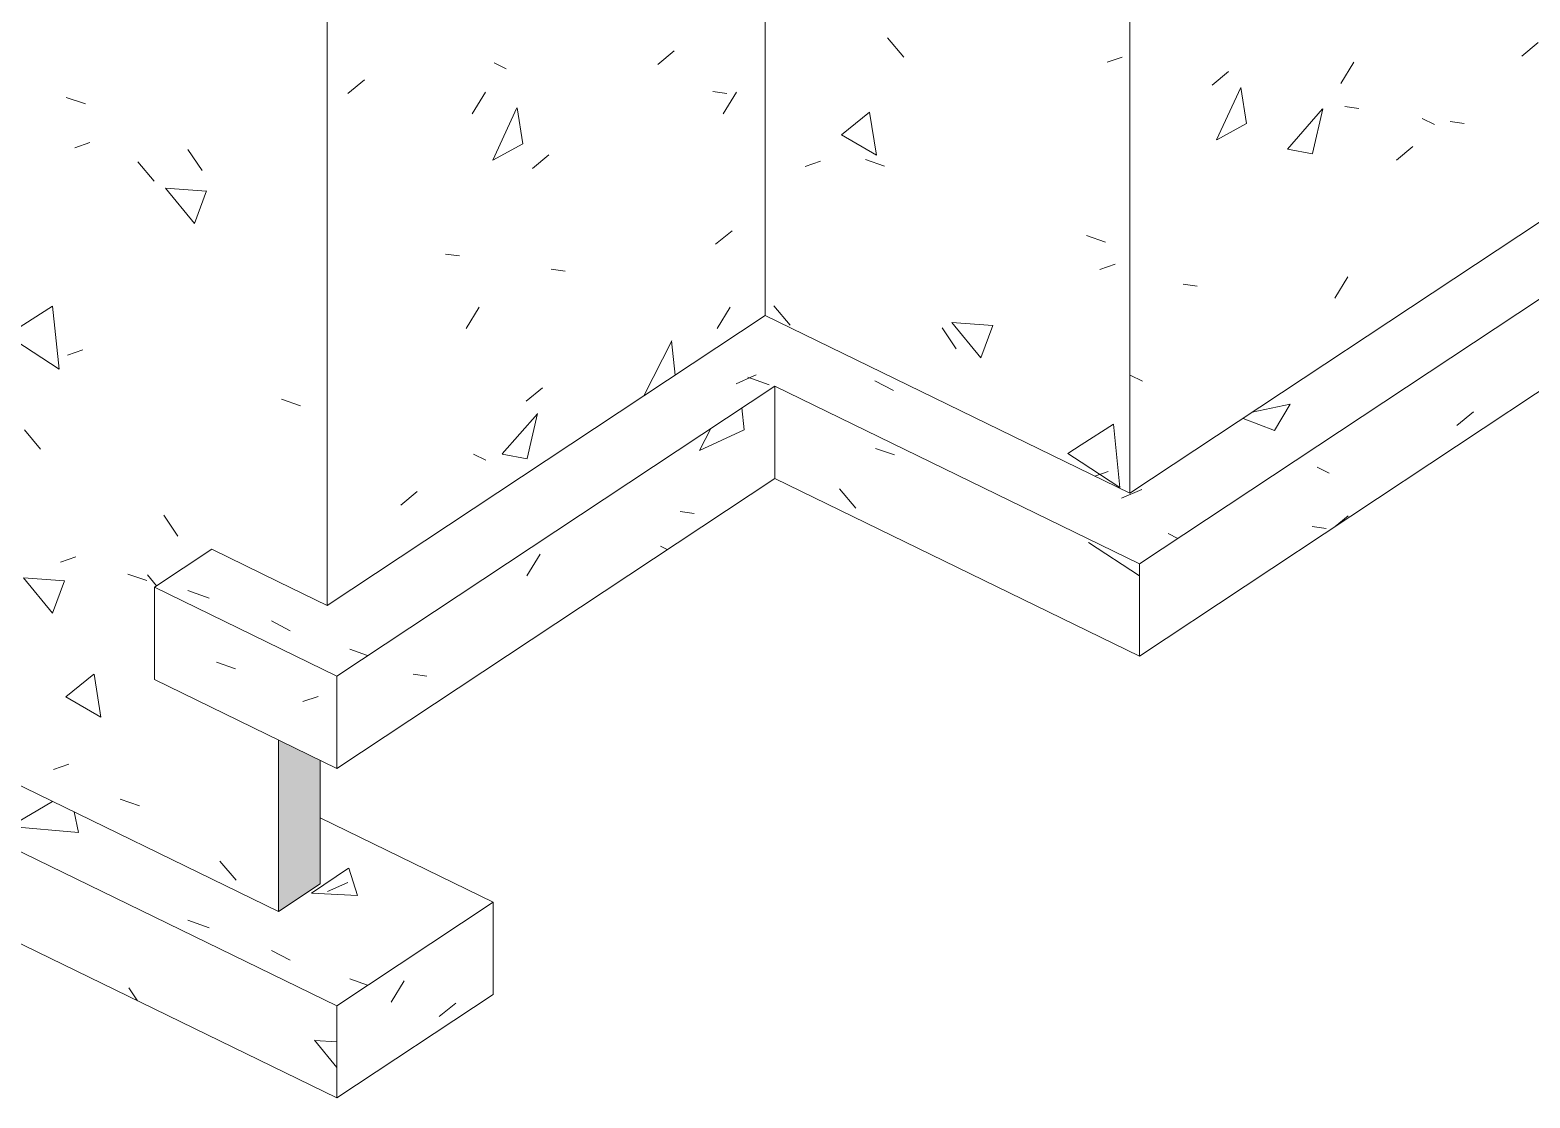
# Model space of a CAD drawing. Header units: inches. Extents: x -4071 to 5659, y -7640 to 11458.
# Drawn here: x 4103.5 to 4290.8, y -3519.8 to -3386.4 of the extents above; entities that cross this region are included whole.
import ezdxf

# ---------------------------------------------------------------- set-up
doc = ezdxf.new("R2010")
doc.units = ezdxf.units.IN
doc.header["$MEASUREMENT"] = 0
for name, color, linetype, lineweight in [('A-WALL', 113, 'Continuous', 18), ('A-WALL-PATT', 111, 'Continuous', 9), ('S-FNDN', 32, 'Continuous', 18)]:
    doc.layers.add(name, color=color, linetype=linetype, lineweight=lineweight)
pattern_1 = [(38.843, (4243.65, -2135.68), (52.2627, -30.4178), [4.51, -49.611]), (329.8, (4243.65, -2135.68), (-10.1098, 64.362), [5.039, -55.431]), (98.927, (4248.006, -2138.214), (42.1533, 33.9443), [5.429, -59.722]), (32.745, (4243.65, -2119.875), (77.7636, -50.961), [6.748, -74.223]), (95.821, (4250.13, -2124.12), (68.1032, 43.797), [7.937, -87.312]), (326.762, (4243.65, -2119.875), (68.1038, 43.7973), [7.748, -85.227]), (355.947, (4250.937, -2127.376), (43.4937, -53.0016), [5.115, -56.261]), (309.372, (4250.937, -2127.376), (17.7293, 48.663), [5.714, -62.849]), (69.982, (4254.56, -2131.79), (61.2226, -4.3385), [4.316, -47.476]), (19.034, (4243.65, -2135.68), (0.8863, 25.8737), [2.018, -37.852, 2.018, -38.953, -40.512]), (19.034, (4243.65, -2135.68), (0.8863, 25.8737), [-80.841, 2.018, -38.494]), (340.998, (4243.65, -2135.68), (19.1688, 21.8281), [2.521, -26.665, 2.521, -46.148, -19.292]), (340.998, (4243.65, -2135.68), (19.1688, 21.8281), [-77.856, 2.521, -16.771]), (310.327, (4227.402, -2127.763), (38.89608, -20.73084), [3.134, -20.606, 3.134, -70.934, -98.283]), (310.327, (4227.402, -2127.763), (38.89608, -20.73084), [-97.808, 3.134, -95.149]), (304.03, (4220.116, -2124.214), (42.49345, -12.79106), [3.168, -28.03, 3.168, -46.557, -70.555]), (304.03, (4220.116, -2124.214), (42.49345, -12.79106), [-80.923, 3.168, -67.388])]
pattern_2 = [(38.843, (4188.96, -2171.885), (52.2627, -30.4178), [4.51, -49.611]), (329.8, (4188.96, -2171.885), (-10.1098, 64.362), [5.039, -55.431]), (98.927, (4193.315, -2174.42), (42.1533, 33.9443), [5.429, -59.722]), (32.745, (4188.96, -2156.08), (77.7636, -50.961), [6.748, -74.223]), (95.821, (4195.44, -2160.33), (68.1032, 43.797), [7.937, -87.312]), (326.762, (4188.96, -2156.08), (68.1038, 43.7973), [7.748, -85.227]), (355.947, (4196.246, -2163.58), (43.4937, -53.0016), [5.115, -56.261]), (309.372, (4196.246, -2163.58), (17.7293, 48.663), [5.714, -62.849]), (69.982, (4199.87, -2168), (61.2226, -4.3385), [4.316, -47.476]), (19.034, (4188.96, -2171.885), (0.8863, 25.8737), [2.018, -37.852, 2.018, -38.953, -40.512]), (19.034, (4188.96, -2171.885), (0.8863, 25.8737), [-80.841, 2.018, -38.494]), (340.998, (4188.96, -2171.885), (19.1688, 21.8281), [2.521, -26.665, 2.521, -46.148, -19.292]), (340.998, (4188.96, -2171.885), (19.1688, 21.8281), [-77.856, 2.521, -16.771]), (310.327, (4172.71, -2163.97), (38.89608, -20.73084), [3.134, -20.606, 3.134, -70.934, -98.283]), (310.327, (4172.71, -2163.97), (38.89608, -20.73084), [-97.808, 3.134, -95.149]), (304.03, (4165.424, -2160.42), (42.49345, -12.79106), [3.168, -28.03, 3.168, -46.557, -70.555]), (304.03, (4165.424, -2160.42), (42.49345, -12.79106), [-80.923, 3.168, -67.388])]
pattern_3 = [(34.089, (3318.85, -4057.874), (68.8563, -3.4213), [5.588, -61.472]), (357.156, (3318.85, -4057.874), (-13.3207, 41.0074), [5.745, -63.197]), (107.995, (3324.59, -4058.16), (55.537, 37.586), [3.593, -39.523]), (30.62, (3318.85, -4046.97), (102.4553, -9.0222), [8.689, -95.577]), (101.577, (3327.39, -4047.72), (89.728, 53.1054), [5.285, -58.135]), (354.967, (3318.85, -4046.97), (89.727, 53.106), [8.571, -94.281]), (12.298, (3328.45, -4049.697), (57.3031, -21.9493), [6.88, -75.676]), (339.041, (3328.45, -4049.697), (23.3585, 39.5333), [5.114, -56.249]), (59.423, (3333.227, -4051.526), (80.6616, 17.5827), [3.827, -42.092]), (23.545, (3318.85, -4057.874), (1.16752, 18.1483), [2.742, -51.426, 2.742, -52.921, -55.04]), (23.545, (3318.85, -4057.874), (1.16752, 18.1483), [-109.83, 2.742, -52.298]), (4.276, (3318.85, -4057.874), (25.2541, 21.50182), [3.15, -33.31, 3.15, -57.648, -24.1]), (4.276, (3318.85, -4057.874), (25.2541, 21.50182), [-97.258, 3.15, -20.95]), (340.111, (3297.443, -4057.874), (51.24646, -1.22932), [2.841, -18.684, 2.841, -64.318, -89.115]), (340.111, (3297.443, -4057.874), (51.24646, -1.22932), [-88.684, 2.841, -86.274]), (332.509, (3287.843, -4057.874), (55.986, 5.4576), [2.633, -23.298, 2.633, -38.697, -58.644]), (332.509, (3287.843, -4057.874), (55.986, 5.4576), [-67.261, 2.633, -56.011])]
pattern_4 = [(38.843, (4181.8, -2176.626), (52.2627, -30.4178), [4.51, -49.611]), (329.8, (4181.8, -2176.626), (-10.1098, 64.362), [5.039, -55.431]), (98.927, (4186.153, -2179.16), (42.1533, 33.9443), [5.429, -59.722]), (32.745, (4181.8, -2160.82), (77.7636, -50.961), [6.748, -74.223]), (95.821, (4188.28, -2165.07), (68.1032, 43.797), [7.937, -87.312]), (326.762, (4181.8, -2160.82), (68.1038, 43.7973), [7.748, -85.227]), (355.947, (4189.084, -2168.323), (43.4937, -53.0016), [5.115, -56.261]), (309.372, (4189.084, -2168.323), (17.7293, 48.663), [5.714, -62.849]), (69.982, (4192.71, -2172.74), (61.2226, -4.3385), [4.316, -47.476]), (19.034, (4181.798, -2176.626), (0.8863, 25.8737), [2.018, -37.852, 2.018, -38.953, -40.512]), (19.034, (4181.798, -2176.626), (0.8863, 25.8737), [-80.841, 2.018, -38.494]), (340.998, (4181.798, -2176.626), (19.1688, 21.8281), [2.521, -26.665, 2.521, -46.148, -19.292]), (340.998, (4181.798, -2176.626), (19.1688, 21.8281), [-77.856, 2.521, -16.771]), (310.327, (4165.549, -2168.711), (38.89608, -20.73084), [3.134, -20.606, 3.134, -70.934, -98.283]), (310.327, (4165.549, -2168.711), (38.89608, -20.73084), [-97.808, 3.134, -95.149]), (304.03, (4158.263, -2165.162), (42.49345, -12.79106), [3.168, -28.03, 3.168, -46.557, -70.555]), (304.03, (4158.263, -2165.162), (42.49345, -12.79106), [-80.923, 3.168, -67.388])]

msp = doc.modelspace()

# ---------------------------------------------------------------- hatches: boundary and pattern name
at = {"layer": 'A-WALL'}
msp.add_hatch(color=256, dxfattribs=at).paths.add_polyline_path([(4134.5, -3496.476), (4139.709, -3493.028), (4139.709, -3477.612), (4134.5, -3475.074), (4134.5, -3493.028)], flags=0)
at = {"layer": 'A-WALL-PATT'}
h = msp.add_hatch(dxfattribs=at)
h.set_pattern_fill('FP_198', color=256, style=0, pattern_type=2)
h.set_pattern_definition([(65.245, (3316.005, -2746.523), (44.8314, 24.72106), [7.196, -79.156]), (28.873, (3316.005, -2746.523), (-8.6732, 53.6958), [4.266, -46.929]), (99.175, (3319.74, -2744.463), (36.159, 78.4168), [4.533, -49.859]), (63.199, (3316.005, -2730.72), (66.7075, 31.082), [10.797, -118.769]), (95.597, (3321.56, -2728.13), (58.419, 115.649), [7.081, -77.89]), (24.983, (3316.005, -2730.72), (58.42, 115.6486), [6.133, -67.46]), (48.924, (3322.255, -2730.532), (37.30926, -7.1148), [6.661, -73.268]), (349.203, (3322.255, -2730.53), (15.2084, 67.3686), [3.165, -34.816]), (77.279, (3325.364, -2731.125), (52.5171, 60.2535), [5.755, -63.308]), (58.504, (3316.005, -2746.523), (0.75927, 26.80774), [3.132, -58.752, 3.132, -60.461, -62.881]), (58.504, (3316.005, -2746.523), (0.75927, 26.80774), [-125.477, 3.132, -59.749]), (39.64, (3316.005, -2746.523), (16.44296, 42.0508), [2.656, -28.085, 2.656, -48.606, -20.319]), (39.64, (3316.005, -2746.523), (16.44296, 42.0508), [-82.002, 2.656, -17.664]), (351.841, (3302.066, -2755.75), (33.36575, 20.30726), [1.757, -11.556, 1.757, -39.781, -55.118]), (351.841, (3302.066, -2755.75), (33.36575, 20.30726), [-54.852, 1.757, -53.361]), (333.599, (3295.816, -2759.89), (36.452, 32.0414), [1.698, -15.023, 1.698, -24.953, -37.815]), (333.599, (3295.816, -2759.89), (36.452, 32.0414), [-43.371, 1.698, -36.117])])
h.paths.add_polyline_path([(4240.804, -3444.257), (4477.799, -3287.363), (4477.799, -3218.221), (4240.804, -3375.116), (4240.804, -3441.973)], flags=0)
h = msp.add_hatch(dxfattribs=at)
h.set_pattern_fill('FP_196', color=256, style=0, pattern_type=2)
h.set_pattern_definition([(65.245, (3270.464, -2724.338), (44.8314, 24.72106), [7.196, -79.156]), (28.873, (3270.464, -2724.34), (-8.6732, 53.6958), [4.266, -46.929]), (99.175, (3274.2, -2722.28), (36.159, 78.4168), [4.533, -49.859]), (63.199, (3270.464, -2708.535), (66.7075, 31.082), [10.797, -118.769]), (95.597, (3276.02, -2705.944), (58.419, 115.649), [7.081, -77.89]), (24.983, (3270.46, -2708.535), (58.42, 115.6486), [6.133, -67.46]), (48.924, (3276.715, -2708.348), (37.3093, -7.1148), [6.661, -73.268]), (349.203, (3276.715, -2708.35), (15.2084, 67.3686), [3.165, -34.816]), (77.279, (3279.824, -2708.94), (52.5171, 60.2535), [5.755, -63.308]), (58.504, (3270.464, -2724.338), (0.75927, 26.80774), [3.132, -58.752, 3.132, -60.461, -62.881]), (58.504, (3270.464, -2724.338), (0.75927, 26.80774), [-125.477, 3.132, -59.749]), (39.64, (3270.464, -2724.338), (16.44296, 42.0508), [2.656, -28.085, 2.656, -48.606, -20.319]), (39.64, (3270.464, -2724.338), (16.44296, 42.0508), [-82.002, 2.656, -17.664]), (351.841, (3256.526, -2733.566), (33.36575, 20.30726), [1.757, -11.556, 1.757, -39.781, -55.118]), (351.841, (3256.526, -2733.566), (33.36575, 20.30726), [-54.852, 1.757, -53.361]), (333.599, (3250.275, -2737.704), (36.452, 32.0414), [1.698, -15.023, 1.698, -24.953, -37.815]), (333.599, (3250.275, -2737.704), (36.452, 32.0414), [-43.371, 1.698, -36.117])])
h.paths.add_polyline_path([(4140.572, -3458.278), (4195.263, -3422.072), (4195.263, -3335.234), (4140.572, -3371.441), (4140.572, -3456.88)], flags=0)
h = msp.add_hatch(dxfattribs=at)
h.set_pattern_fill('FP_200', color=256, style=0, pattern_type=2)
h.set_pattern_definition(pattern_2)
h.paths.add_polyline_path([(4134.5, -3496.476), (4134.5, -3475.074), (4118.989, -3467.518), (4118.989, -3455.995), (4126.151, -3451.253), (4134.5, -3455.321), (4134.5, -3368.483), (4085.924, -3344.819), (4085.924, -3472.812), (4103.542, -3481.395)], flags=0)
h = msp.add_hatch(dxfattribs=at)
h.set_pattern_fill('FP_199', color=256, style=0, pattern_type=2)
h.set_pattern_definition(pattern_1)
h.paths.add_polyline_path([(4234.732, -3441.299), (4234.732, -3372.158), (4195.263, -3352.931), (4195.263, -3422.072), (4226.383, -3437.232)], flags=0)
h = msp.add_hatch(dxfattribs=at)
h.set_pattern_fill('FP_200', color=256, style=0, pattern_type=2)
h.set_pattern_definition(pattern_2)
h.paths.add_polyline_path([(4140.572, -3458.278), (4140.572, -3371.441), (4134.5, -3368.483), (4134.5, -3455.321), (4139.709, -3457.858)], flags=0)
h = msp.add_hatch(dxfattribs=at)
h.set_pattern_fill('FP_199', color=256, style=0, pattern_type=2)
h.set_pattern_definition(pattern_1)
h.paths.add_polyline_path([(4240.804, -3444.257), (4240.804, -3375.116), (4234.732, -3372.158), (4234.732, -3441.299), (4238.753, -3443.258)], flags=0)
at = {"layer": 'S-FNDN', "lineweight": 9}
h = msp.add_hatch(dxfattribs=at)
h.set_pattern_fill('FP_201', color=256, style=0, pattern_type=2)
h.set_pattern_definition(pattern_3)
h.paths.add_polyline_path([(4241.991, -3453.065), (4478.986, -3296.171), (4470.637, -3292.104), (4240.804, -3444.257), (4226.383, -3437.232), (4219.221, -3441.973), (4240.051, -3452.12)], flags=0)
h = msp.add_hatch(dxfattribs=at)
h.set_pattern_fill('FP_203', color=256, style=0, pattern_type=2)
h.set_pattern_definition([(65.245, (3324.354, -2750.59), (44.8314, 24.72106), [7.196, -79.156]), (28.873, (3324.354, -2750.59), (-8.6732, 53.6958), [4.266, -46.929]), (99.175, (3328.09, -2748.53), (36.159, 78.4168), [4.533, -49.859]), (63.199, (3324.354, -2734.786), (66.7075, 31.082), [10.797, -118.769]), (95.597, (3329.91, -2732.196), (58.419, 115.649), [7.081, -77.89]), (24.983, (3324.35, -2734.79), (58.42, 115.6486), [6.133, -67.46]), (48.924, (3330.604, -2734.6), (37.30926, -7.1148), [6.661, -73.268]), (349.203, (3330.604, -2734.6), (15.2084, 67.3686), [3.165, -34.816]), (77.279, (3333.713, -2735.192), (52.5171, 60.2535), [5.755, -63.308]), (58.504, (3324.354, -2750.59), (0.75927, 26.80774), [3.132, -58.752, 3.132, -60.461, -62.881]), (58.504, (3324.354, -2750.59), (0.75927, 26.80774), [-125.477, 3.132, -59.749]), (39.64, (3324.354, -2750.59), (16.44296, 42.0508), [2.656, -28.085, 2.656, -48.606, -20.319]), (39.64, (3324.354, -2750.59), (16.44296, 42.0508), [-82.002, 2.656, -17.664]), (351.841, (3310.415, -2759.817), (33.36575, 20.30726), [1.757, -11.556, 1.757, -39.781, -55.118]), (351.841, (3310.415, -2759.817), (33.36575, 20.30726), [-54.852, 1.757, -53.361]), (333.599, (3304.165, -2763.955), (36.452, 32.0414), [1.698, -15.023, 1.698, -24.953, -37.815]), (333.599, (3304.165, -2763.955), (36.452, 32.0414), [-43.371, 1.698, -36.117])])
h.paths.add_polyline_path([(4241.991, -3464.589), (4478.986, -3307.695), (4478.986, -3296.171), (4241.991, -3453.065)], flags=0)
h = msp.add_hatch(dxfattribs=at)
h.set_pattern_fill('FP_201', color=256, style=0, pattern_type=2)
h.set_pattern_definition(pattern_3)
h.paths.add_polyline_path([(4219.221, -3441.973), (4226.383, -3437.232), (4195.263, -3422.072), (4188.101, -3426.813), (4217.837, -3441.299)], flags=0)
h = msp.add_hatch(dxfattribs=at)
h.set_pattern_fill('FP_201', color=256, style=0, pattern_type=2)
h.set_pattern_definition(pattern_3)
h.paths.add_polyline_path([(4141.759, -3467.087), (4196.45, -3430.881), (4188.101, -3426.813), (4140.572, -3458.278), (4126.151, -3451.253), (4118.989, -3455.995), (4139.709, -3466.088)], flags=0)
h = msp.add_hatch(dxfattribs=at)
h.set_pattern_fill('FP_202', color=256, style=0, pattern_type=2)
h.set_pattern_definition([(65.245, (3278.813, -2728.405), (44.8314, 24.72106), [7.196, -79.156]), (28.873, (3278.813, -2728.405), (-8.6732, 53.6958), [4.266, -46.929]), (99.175, (3282.55, -2726.345), (36.159, 78.4168), [4.533, -49.859]), (63.199, (3278.813, -2712.6), (66.7075, 31.082), [10.797, -118.769]), (95.597, (3284.37, -2710.01), (58.419, 115.649), [7.081, -77.89]), (24.983, (3278.81, -2712.6), (58.42, 115.6486), [6.133, -67.46]), (48.924, (3285.064, -2712.415), (37.3093, -7.1148), [6.661, -73.268]), (349.203, (3285.064, -2712.415), (15.2084, 67.3686), [3.165, -34.816]), (77.279, (3288.173, -2713.008), (52.5171, 60.2535), [5.755, -63.308]), (58.504, (3278.813, -2728.405), (0.75927, 26.80774), [3.132, -58.752, 3.132, -60.461, -62.881]), (58.504, (3278.813, -2728.405), (0.75927, 26.80774), [-125.477, 3.132, -59.749]), (39.64, (3278.813, -2728.405), (16.44296, 42.0508), [2.656, -28.085, 2.656, -48.606, -20.319]), (39.64, (3278.813, -2728.405), (16.44296, 42.0508), [-82.002, 2.656, -17.664]), (351.841, (3264.875, -2737.633), (33.36575, 20.30726), [1.757, -11.556, 1.757, -39.781, -55.118]), (351.841, (3264.875, -2737.633), (33.36575, 20.30726), [-54.852, 1.757, -53.361]), (333.599, (3258.624, -2741.77), (36.452, 32.0414), [1.698, -15.023, 1.698, -24.953, -37.815]), (333.599, (3258.624, -2741.77), (36.452, 32.0414), [-43.371, 1.698, -36.117])])
h.paths.add_polyline_path([(4141.759, -3478.61), (4196.45, -3442.404), (4196.45, -3430.881), (4141.759, -3467.087), (4141.759, -3468.32)], flags=0)
h = msp.add_hatch(dxfattribs=at)
h.set_pattern_fill('FP_205', color=256, style=0, pattern_type=2)
h.set_pattern_definition([(38.843, (4236.49, -2140.42), (52.2627, -30.4178), [4.51, -49.611]), (329.8, (4236.49, -2140.42), (-10.1098, 64.362), [5.039, -55.431]), (98.927, (4240.844, -2142.955), (42.1533, 33.9443), [5.429, -59.722]), (32.745, (4236.49, -2124.62), (77.7636, -50.961), [6.748, -74.223]), (95.821, (4242.97, -2128.86), (68.1032, 43.797), [7.937, -87.312]), (326.762, (4236.49, -2124.616), (68.1038, 43.7973), [7.748, -85.227]), (355.947, (4243.775, -2132.117), (43.4937, -53.0016), [5.115, -56.261]), (309.372, (4243.775, -2132.117), (17.7293, 48.663), [5.714, -62.849]), (69.982, (4247.4, -2136.534), (61.2226, -4.3385), [4.316, -47.476]), (19.034, (4236.489, -2140.42), (0.8863, 25.8737), [2.018, -37.852, 2.018, -38.953, -40.512]), (19.034, (4236.489, -2140.42), (0.8863, 25.8737), [-80.841, 2.018, -38.494]), (340.998, (4236.49, -2140.42), (19.1688, 21.8281), [2.521, -26.665, 2.521, -46.148, -19.292]), (340.998, (4236.49, -2140.42), (19.1688, 21.8281), [-77.856, 2.521, -16.771]), (310.327, (4220.24, -2132.505), (38.89608, -20.73084), [3.134, -20.606, 3.134, -70.934, -98.283]), (310.327, (4220.24, -2132.505), (38.89608, -20.73084), [-97.808, 3.134, -95.149]), (304.03, (4212.954, -2128.955), (42.49345, -12.79106), [3.168, -28.03, 3.168, -46.557, -70.555]), (304.03, (4212.954, -2128.955), (42.49345, -12.79106), [-80.923, 3.168, -67.388])])
h.paths.add_polyline_path([(4219.221, -3453.496), (4219.221, -3441.973), (4196.45, -3430.881), (4196.45, -3442.404), (4216.395, -3452.12)], flags=0)
h = msp.add_hatch(dxfattribs=at)
h.set_pattern_fill('FP_204', color=256, style=0, pattern_type=2)
h.set_pattern_definition([(38.843, (4236.49, -2140.42), (57.2568, -26.3963), [4.51, -49.611]), (329.8, (4236.49, -2140.42), (31.3728, 40.2185), [5.039, -55.431]), (98.927, (4240.844, -2142.955), (35.3814, 77.0557), [5.429, -59.722]), (32.745, (4236.49, -2124.62), (76.608, -51.704), [6.748, -74.223]), (95.821, (4242.97, -2128.86), (61.065, 112.835), [7.937, -87.312]), (326.762, (4236.49, -2124.616), (124.484, 6.8497), [7.748, -85.227]), (355.947, (4243.775, -2132.117), (5.6525, -50.3204), [5.115, -56.261]), (309.372, (4243.775, -2132.117), (26.5683, 37.8914), [5.714, -62.849]), (69.982, (4247.4, -2136.534), (76.2314, 36.8576), [4.316, -47.476]), (19.034, (4236.489, -2140.42), (7.894, 28.2913), [2.018, -37.852, 2.018, -38.953, -40.512]), (19.034, (4236.489, -2140.42), (7.894, 28.2913), [-80.841, 2.018, -38.494]), (340.998, (4236.49, -2140.42), (43.45795, 13.4637), [2.521, -26.665, 2.521, -46.148, -19.292]), (340.998, (4236.49, -2140.42), (43.45795, 13.4637), [-77.856, 2.521, -16.771]), (310.327, (4220.24, -2132.505), (42.68514, -25.19448), [3.134, -20.606, 3.134, -70.934, -98.283]), (310.327, (4220.24, -2132.505), (42.68514, -25.19448), [-97.808, 3.134, -95.149]), (304.03, (4212.954, -2128.955), (42.94283, -13.45654), [3.168, -28.03, 3.168, -46.557, -70.555]), (304.03, (4212.954, -2128.955), (42.94283, -13.45654), [-80.923, 3.168, -67.388])])
h.paths.add_polyline_path([(4241.991, -3464.589), (4241.991, -3453.065), (4219.221, -3441.973), (4219.221, -3453.496), (4238.753, -3463.011)], flags=0)
h = msp.add_hatch(dxfattribs=at)
h.set_pattern_fill('FP_206', color=256, style=0, pattern_type=2)
h.set_pattern_definition(pattern_4)
h.paths.add_polyline_path([(4141.759, -3478.61), (4141.759, -3467.087), (4118.989, -3455.995), (4118.989, -3467.518), (4139.709, -3477.612)], flags=0)
h = msp.add_hatch(dxfattribs=at)
h.set_pattern_fill('FP_137', color=256, style=0, pattern_type=2)
h.set_pattern_definition([(34.089, (3318.85, -4099.03), (68.8563, -3.4213), [5.588, -61.472]), (357.156, (3318.85, -4099.03), (-13.3207, 41.0074), [5.745, -63.197]), (107.995, (3324.59, -4099.315), (55.537, 37.586), [3.593, -39.523]), (30.62, (3318.85, -4088.126), (102.4553, -9.0222), [8.689, -95.577]), (101.577, (3327.39, -4088.88), (89.728, 53.105), [5.285, -58.135]), (354.967, (3318.85, -4088.126), (89.727, 53.106), [8.571, -94.281]), (12.298, (3328.45, -4090.852), (57.3031, -21.9493), [6.88, -75.676]), (339.041, (3328.45, -4090.85), (23.3585, 39.5333), [5.114, -56.249]), (59.423, (3333.227, -4092.68), (80.6616, 17.5827), [3.827, -42.092]), (23.545, (3318.85, -4099.03), (1.16752, 18.1483), [2.742, -51.426, 2.742, -52.921, -55.04]), (23.545, (3318.85, -4099.03), (1.16752, 18.1483), [-109.83, 2.742, -52.298]), (4.276, (3318.85, -4099.03), (25.2541, 21.50182), [3.15, -33.31, 3.15, -57.648, -24.1]), (4.276, (3318.85, -4099.03), (25.2541, 21.50182), [-97.258, 3.15, -20.95]), (340.111, (3297.443, -4099.03), (51.24646, -1.22932), [2.841, -18.684, 2.841, -64.318, -89.115]), (340.111, (3297.443, -4099.03), (51.24646, -1.22932), [-88.684, 2.841, -86.274]), (332.509, (3287.843, -4099.03), (55.986, 5.4576), [2.633, -23.298, 2.633, -38.697, -58.644]), (332.509, (3287.843, -4099.03), (55.986, 5.4576), [-67.261, 2.633, -56.011])])
h.paths.add_polyline_path([(4141.759, -3508.242), (4161.292, -3495.311), (4139.709, -3484.798), (4139.709, -3493.028), (4134.5, -3496.476), (4093.514, -3476.51), (4086.352, -3481.251), (4139.709, -3507.243)], flags=0)
h = msp.add_hatch(dxfattribs=at)
h.set_pattern_fill('FP_206', color=256, style=0, pattern_type=2)
h.set_pattern_definition(pattern_4)
h.paths.add_polyline_path([(4141.759, -3519.766), (4141.759, -3508.242), (4086.352, -3481.251), (4086.352, -3492.775), (4136.371, -3517.141)], flags=0)
h = msp.add_hatch(dxfattribs=at)
h.set_pattern_fill('FP_207', color=256, style=0, pattern_type=2)
h.set_pattern_definition([(65.245, (3278.813, -2728.405), (43.4927, 21.81784), [7.196, -79.156]), (28.873, (3278.813, -2728.405), (-66.159, 21.9973), [4.266, -46.929]), (99.175, (3282.55, -2726.345), (46.0121, 17.4134), [4.533, -49.859]), (63.199, (3278.813, -2712.6), (68.1792, 33.9953), [10.797, -118.769]), (95.597, (3284.37, -2710.01), (67.341, 24.608), [7.081, -77.89]), (24.983, (3278.81, -2712.6), (-30.472, 74.2296), [6.133, -67.46]), (48.924, (3285.064, -2712.415), (60.3392, 19.3073), [6.661, -73.268]), (349.203, (3285.064, -2712.415), (-10.467, 72.265), [3.165, -34.816]), (77.279, (3288.173, -2713.008), (44.3275, 23.9754), [5.755, -63.308]), (58.504, (3278.813, -2728.405), (-2.48508, 21.51261), [3.132, -58.752, 3.132, -60.461, -62.881]), (58.504, (3278.813, -2728.405), (-2.48508, 21.51261), [-125.477, 3.132, -59.749]), (39.64, (3278.813, -2728.405), (-5.66955, 23.73173), [2.656, -28.085, 2.656, -48.606, -20.319]), (39.64, (3278.813, -2728.405), (-5.66955, 23.73173), [-82.002, 2.656, -17.664]), (351.841, (3264.875, -2737.633), (22.4286, 21.87534), [1.757, -11.556, 1.757, -39.781, -55.118]), (351.841, (3264.875, -2737.633), (22.4286, 21.87534), [-54.852, 1.757, -53.361]), (333.599, (3258.624, -2741.77), (36.8802, 31.8288), [1.698, -15.023, 1.698, -24.953, -37.815]), (333.599, (3258.624, -2741.77), (36.8802, 31.8288), [-43.371, 1.698, -36.117])])
h.paths.add_polyline_path([(4141.759, -3519.766), (4161.292, -3506.835), (4161.292, -3495.311), (4141.759, -3508.242), (4141.759, -3517.141)], flags=0)

# ---------------------------------------------------------------- linework, layer by layer
at = {"layer": 'A-WALL', "lineweight": 9}
for p, q in [((4240.804, -3444.257), (4483.007, -3283.914)), ((4195.263, -3422.072), (4195.263, -3335.234)), ((4140.572, -3371.441), (4140.572, -3458.278)), ((4240.804, -3375.116), (4240.804, -3444.257)), ((4140.572, -3458.278), (4195.263, -3422.072)), ((4195.263, -3422.072), (4240.804, -3444.257)), ((4134.5, -3455.321), (4140.572, -3458.278)), ((4085.924, -3472.812), (4134.5, -3496.476)), ((4134.5, -3496.476), (4134.5, -3475.074)), ((4139.709, -3477.612), (4139.709, -3493.028)), ((4139.709, -3493.028), (4134.5, -3496.476))]:
    msp.add_line(p, q, dxfattribs=at)
at = {"layer": 'S-FNDN', "color": 143, "lineweight": 9}
for p, q in [((4241.991, -3453.065), (4498.518, -3283.24)), ((4241.991, -3464.589), (4498.518, -3294.764)), ((4141.759, -3467.087), (4196.45, -3430.881)), ((4196.45, -3430.881), (4241.991, -3453.065)), ((4196.45, -3442.404), (4196.45, -3430.881)), ((4141.759, -3478.61), (4196.45, -3442.404)), ((4196.45, -3442.404), (4241.991, -3464.589)), ((4126.151, -3451.253), (4118.989, -3455.995)), ((4134.5, -3455.321), (4126.151, -3451.253)), ((4241.991, -3453.065), (4241.991, -3464.589)), ((4141.759, -3467.087), (4118.989, -3455.995)), ((4118.989, -3455.995), (4118.989, -3467.518)), ((4118.989, -3467.518), (4141.759, -3478.61)), ((4141.759, -3478.61), (4141.759, -3467.087)), ((4086.352, -3481.251), (4141.759, -3508.242)), ((4161.292, -3495.311), (4139.709, -3484.798)), ((4086.352, -3492.775), (4141.759, -3519.766)), ((4161.292, -3495.311), (4141.759, -3508.242)), ((4161.292, -3506.835), (4161.292, -3495.311)), ((4141.759, -3519.766), (4161.292, -3506.835)), ((4141.759, -3508.242), (4141.759, -3519.766))]:
    msp.add_line(p, q, dxfattribs=at)

doc.saveas('drawing.dxf')
